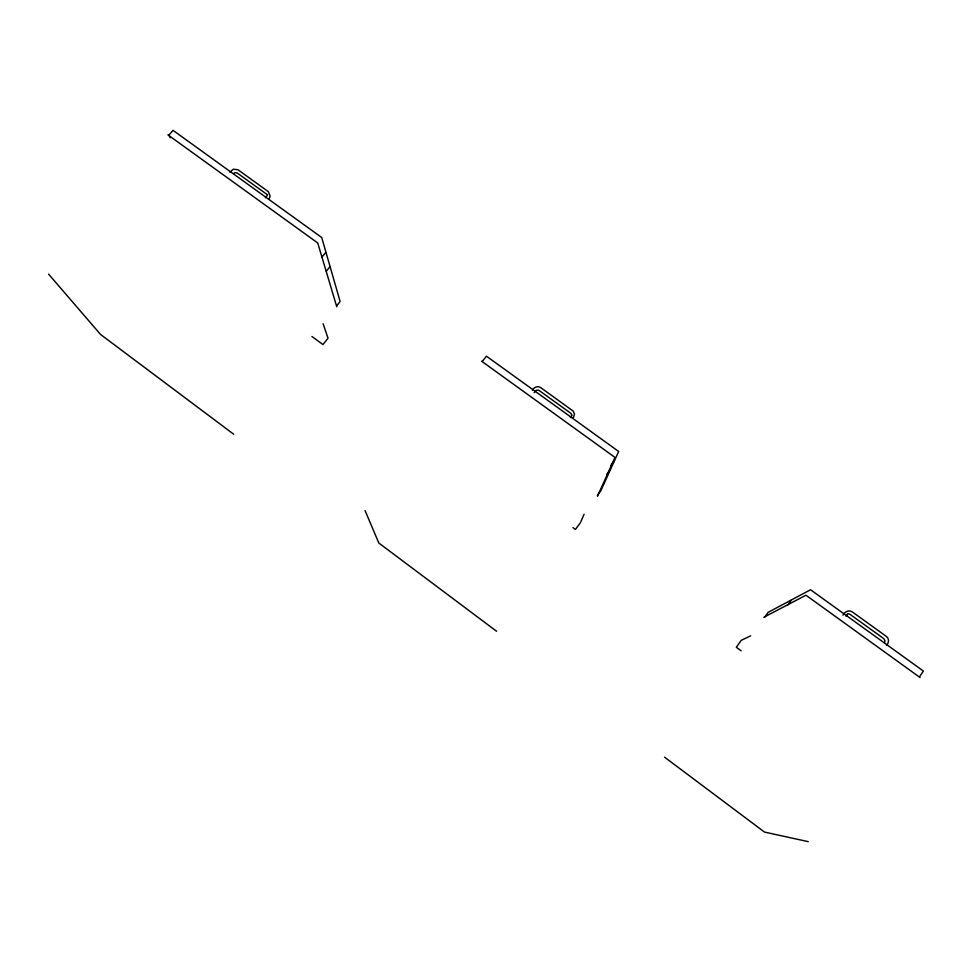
<?xml version="1.0" encoding="UTF-8"?>
<svg xmlns="http://www.w3.org/2000/svg" width="972" height="972" viewBox="0 0 972 972"><rect width="100%" height="100%" fill="white"/><g stroke="black" fill="none" stroke-linecap="round" stroke-linejoin="round"><path stroke-width="1.46" d="M584.075 514.224L580.406 522.742L575.412 529.436L572.982 527.65M597.452 496.315L615.009 457.435L481.565 361.171M610.416 469.67L600.793 490.824L597.379 495.404M614.426 460.85L610.538 469.403L606.856 474.312M884.556 642.468L884.982 640.682L883.791 638.653L849.893 614.255C846.199 613.32 849.006 613.065 845.956 616.151M573.273 418.179L574.488 414.06L573.128 411.047L540.663 387.597C537.82 385.447 533.883 387.245 532.474 390.222M919.621 676.609L923.4 671.069L810.563 589.761L791.366 599.979L787.745 605.082M886.488 645.347C889.076 642.978 889.392 638.446 886.294 636.368L852.31 611.91C849.054 609.529 844.425 611.789 842.918 615.167M269.086 199.005L270.131 196.077L268.381 191.703L237.994 169.748L233.292 169.213L229.963 172.214M764.77 617.086L768.135 612.348L791.074 600.137M610.768 465.612L614.547 460.558L618.678 451.482L486.425 356.177L482.489 361.232M570.394 417.559C572.362 414.485 572.605 416.453 570.843 413.282L538.731 390.197L536.119 390.331L534.163 392.615M336.628 305.852L340.127 301.539L330.188 267.021M326.3 271.212L330.067 266.595L326.07 252.671M322.06 256.96L325.936 252.21L321.696 237.484L173.016 130.345L168.982 135.059L170.27 137.72M265.453 197.79C267.847 194.862 267.822 194.509 266.948 194.412L237.253 173.028L235.163 172.615L233.681 173.502M763.822 617.269L805.958 595.216L920.047 677.533M750.663 635.822L741.247 640.341L736.326 647.267L741.174 650.815M808.267 841.655L764.514 832.081L664.532 757.152M167.949 134.889L317.735 242.964L336.774 306.8M311.951 336.506L322.935 344.55L328.038 338.22L323.105 323.712M233.705 434.241L100.553 334.453L48.6 274.128M496.595 631.278L378.813 543.008L365.035 510.531"/></g></svg>
